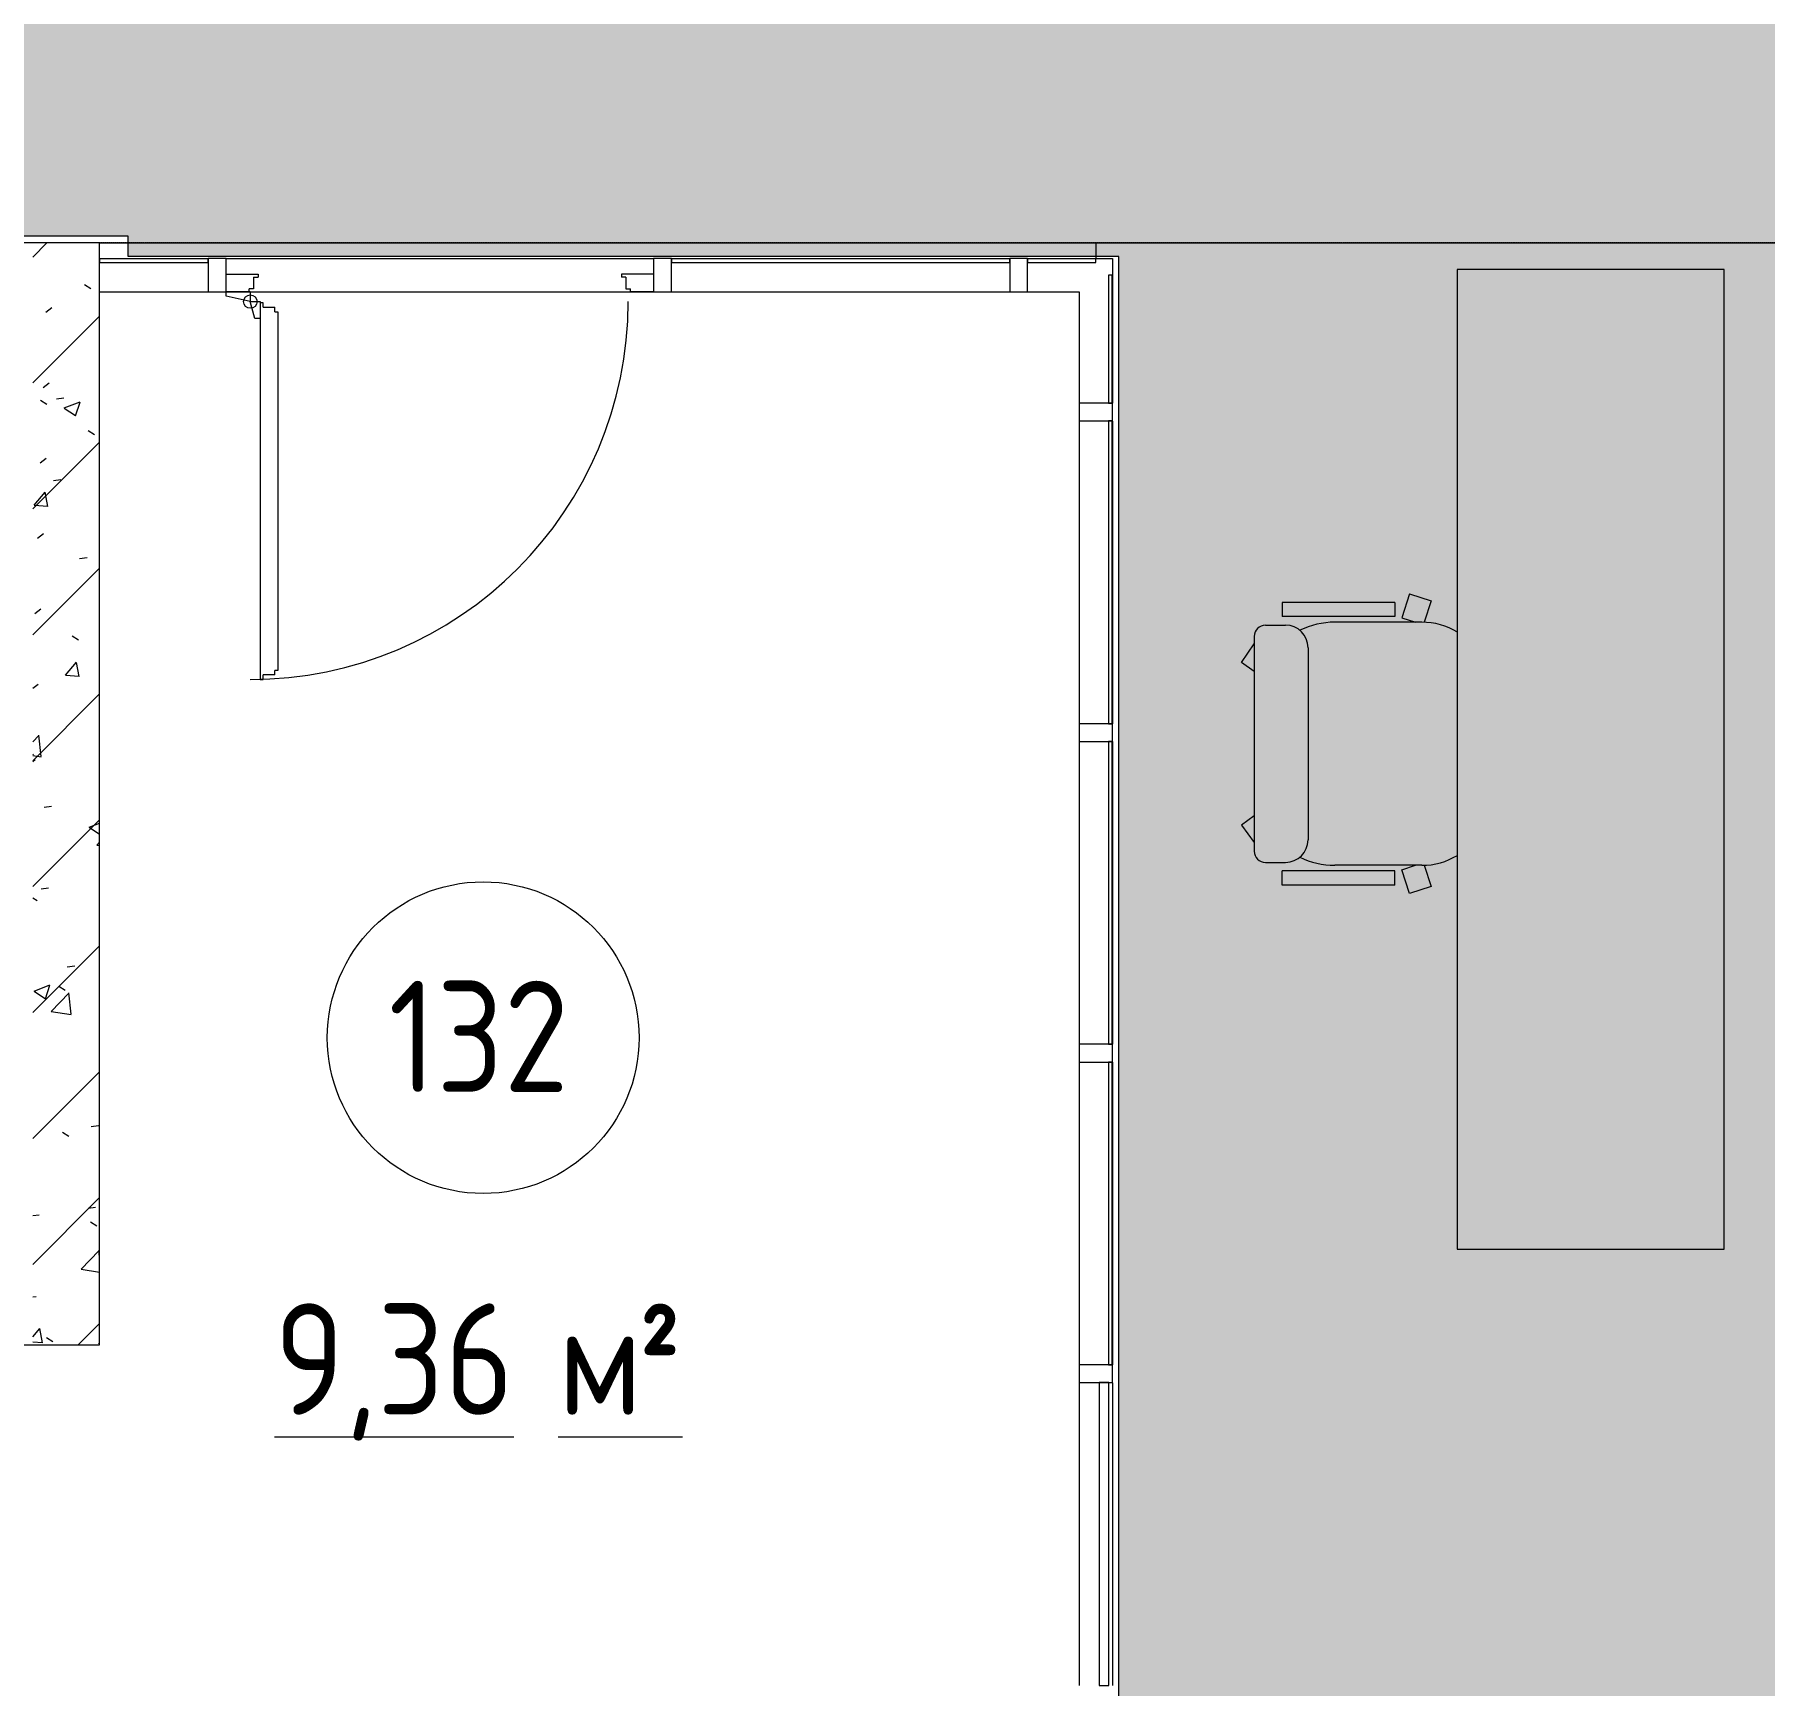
# Model space of a CAD drawing. Header units: millimetres. Extents: x -515342 to 330399, y -224905 to 507333.
# Drawn here: x -304569 to -300684, y -31984 to -28276 of the extents above; entities that cross this region are included whole.
import ezdxf

# ---------------------------------------------------------------- set-up
doc = ezdxf.new("R2010")
doc.units = ezdxf.units.MM
doc.linetypes.add('ASVP_Штриховая_ш3 п1_5', pattern=[4.5, 3, -1.5])
for name, color, linetype, lineweight in [('Витраж', 7, 'Continuous', 0), ('Двери', 7, 'Continuous', 0), ('Линии разделители', 7, 'ASVP_Штриховая_ш3 п1_5', 0), ('Марки помещений', 7, 'Continuous', 0), ('Мебель', 7, 'Continuous', 0), ('Панели витража', 7, 'Continuous', 0), ('Перекрытие', 7, 'Continuous', 0), ('Стены внутренние', 7, 'Continuous', 0), ('Стены перегородки', 7, 'Continuous', 0), ('экспертиза условные обозначения', 1, 'Continuous', 0)]:
    doc.layers.add(name, color=color, linetype=linetype, lineweight=lineweight)
doc.styles.add('GOST Common_1', font='', dxfattribs={"width": 0.9, "height": 250})
doc.styles.add('GOST Common_2', font='', dxfattribs={"width": 0.9, "height": 250})
doc.styles.get('GOST Common_1').set_extended_font_data('GOST Common')
doc.styles.get('GOST Common_2').set_extended_font_data('GOST Common')

# ---------------------------------------------------------------- blocks, each defined once
blk = doc.blocks.new('Стол-Прямоугольный - 2200х600 мм-9227830-О_АР_П_1_0_000_План 1 этажа')
at = {"layer": 'Мебель'}
for p, q in [((1100, 300), (-1100, 300)), ((-1100, 300), (-1100, -300)), ((1100, -300), (1100, 300)), ((-1100, -300), (1100, -300))]:
    blk.add_line(p, q, dxfattribs=at)
blk = doc.blocks.new('Стул-Администратор - Стул-Администратор-8849246-О_АР_П_1_0_000_План 1 этажа')
at = {"layer": 'Мебель'}
for p, q in [((-195.6, 101.6), (-179.9, 149.9)), ((-179.9, 149.9), (-132, 134.3)), ((-132.1, 129.5), (-132.1, -66.2)), ((414, 134.3), (461.9, 149.9)), ((414, 129.5), (414, -66.2)), ((461.9, 149.9), (477.6, 101.6)), ((-195.6, 101.6), (-142, 84.2)), ((-142, 84.2), (-132.1, 114.8)), ((424, 84.2), (414, 114.8)), ((477.6, 101.6), (424, 84.2)), ((-176.5, 68.4), (-176.5, -184.3)), ((-176.5, 68.4), (-144.6, 68.4)), ((-144.6, 68.4), (-144.6, -184.3)), ((426.2, 68.4), (426.2, -184.3)), ((458.5, 68.4), (426.2, 68.4)), ((458.5, 68.4), (458.5, -184.3)), ((-74.8, -126.3), (356.8, -126.3)), ((-176.5, -184.3), (-144.6, -184.3)), ((-125.5, -222.1), (-125.5, -177)), ((407.5, -222.1), (407.5, -177)), ((458.5, -184.3), (426.2, -184.3)), ((-100.3, -247.3), (382.2, -247.3)), ((-41.7, -275.7), (-83.8, -247.3)), ((-21.1, -247.3), (-41.7, -275.7)), ((303, -247.3), (323.6, -275.7)), ((323.6, -275.7), (362.7, -247.3))]:
    blk.add_line(p, q, dxfattribs=at)
for centre, radius, start, end in [((20.3, 129.5), 152.4, 148.5461, 180), ((261.6, 129.5), 152.4, 0, 31.4539), ((45.7, -66.2), 177.8, 180, 206.1658), ((236.2, -66.2), 177.8, 333.8316, 0), ((-74.8, -177), 50.7, 90, 180), ((356.8, -177), 50.7, 0, 90), ((-100.3, -222.1), 25.2, 180, 270), ((382.2, -222.1), 25.2, 270, 0)]:
    blk.add_arc(centre, radius, start, end, dxfattribs=at)
blk = doc.blocks.new('Панели_Витраж МП-500_Заполнение - АР_ПанельВитража_МП-500_1 сторона_Стекло триплекс_8мм-10044030-О_АР_П_1_0_000_План 1 этажа')
at = {"layer": 'Панели витража', "lineweight": 18}
for p, q in [((76.618, -28.5), (-76.618, -28.5)), ((-76.618, -28.5), (-76.618, -36.5)), ((-76.618, -36.5), (76.618, -36.5)), ((76.618, -36.5), (76.618, -28.5))]:
    blk.add_line(p, q, dxfattribs=at)
blk = doc.blocks.new('Прямоугольный импост - АР_Импост_МП-500_40х75-10414057-О_АР_П_1_0_000_План 1 этажа')
at = {"layer": 'Витраж'}
for p, q in [((72414.3, 6820), (72605, 6820)), ((72414.3, 6745), (72530, 6745))]:
    blk.add_line(p, q, dxfattribs=at)
blk = doc.blocks.new('Панели_Витраж МП-500_Заполнение - АР_ПанельВитража_МП-500_1 сторона_Стекло триплекс_8мм-10413807-О_АР_П_1_0_000_План 1 этажа')
at = {"layer": 'Панели витража', "lineweight": 18}
for p, q in [((122.1, -28.5), (-122.1, -28.5)), ((-122.1, -28.5), (-122.1, -36.5)), ((-122.1, -36.5), (122.1, -36.5)), ((122.1, -36.5), (122.1, -28.5))]:
    blk.add_line(p, q, dxfattribs=at)
blk = doc.blocks.new('Прямоугольный импост - АР_Импост_МП-500_40х75-10413806-О_АР_П_1_0_000_План 1 этажа')
at = {"layer": 'Витраж'}
for p, q in [((70330, 6820), (70574.3, 6820)), ((70330, 6745), (70574.3, 6745))]:
    blk.add_line(p, q, dxfattribs=at)
blk = doc.blocks.new('Прямоугольный импост - АР_Импост_МП-500_40х75-10044027-О_АР_П_1_0_000_План 1 этажа')
at = {"layer": 'Витраж', "lineweight": 18}
for p, q in [((-20, 37.5), (20, 37.5)), ((-20, -37.5), (-20, 37.5)), ((20, 37.5), (20, -37.5)), ((20, -37.5), (-20, -37.5))]:
    blk.add_line(p, q, dxfattribs=at)
blk = doc.blocks.new('ПанелиВитражаМП500_Дверь_Алюминиевая_1 полотно - АР_Дверь_МП-500_Средник_РучкаПрямая_Пр-10044032-О_АР_П_1_0_000_План 1 этажа')
at = {"layer": 'Двери', "lineweight": 18}
for p, q in [((-480, 2.5), (-408, 2.5)), ((-408, 2.5), (-408, -4.5)), ((408, 2.5), (408, -4.5)), ((480, 2.5), (408, 2.5)), ((-425.5, -37.5), (-480, -37.5)), ((-480, -47.5), (-480, -37.5)), ((-480, -37.5), (-428, -37.5)), ((-418, -30.5), (-428, -30.5)), ((-428, -37.5), (-428, -30.5)), ((-425.5, -37.5), (-425.5, -59.5)), ((-418, -4.5), (-418, -30.5)), ((-418, -4.5), (-408, -4.5)), ((418, -4.5), (408, -4.5)), ((418, -4.5), (418, -30.5)), ((418, -30.5), (428, -30.5)), ((428, -37.5), (428, -30.5)), ((480, -37.5), (428, -37.5)), ((-425.5, -59.5), (-480, -47.5)), ((-415.5, -97), (-425.5, -59.5)), ((-425.5, -59.5), (-403.5, -59.5)), ((-403.5, -59.5), (-403.5, -62)), ((-403.5, -62), (-403.5, -908)), ((-396.5, -62), (-403.5, -62)), ((-396.5, -72), (-396.5, -62)), ((-396.5, -72), (-370.5, -72)), ((-370.5, -82), (-370.5, -72)), ((-403.5, -97), (-415.5, -97)), ((-370.5, -82), (-363.5, -82)), ((-363.5, -82), (-363.5, -888)), ((-370.5, -898), (-370.5, -888)), ((-363.5, -888), (-370.5, -888)), ((-403.5, -908), (-396.5, -908)), ((-396.5, -908), (-396.5, -898)), ((-370.5, -898), (-396.5, -898))]:
    blk.add_line(p, q, dxfattribs=at)
blk.add_circle((-425.5, -59.5), 15, dxfattribs=at)
blk.add_arc((-425.5, -59.5), 848.5, 270, 360, dxfattribs=at)
blk = doc.blocks.new('Прямоугольный импост - АР_Импост_МП-500_40х75-10044028-О_АР_П_1_0_000_План 1 этажа')
at = {"layer": 'Витраж'}
for p, q in [((70614.3, 6820), (71574.3, 6820)), ((70614.3, 6745), (71574.3, 6745))]:
    blk.add_line(p, q, dxfattribs=at)
blk = doc.blocks.new('Панели_Витраж МП-500_Заполнение - АР_ПанельВитража_МП-500_1 сторона_Стекло триплекс_8мм-10044063-О_АР_П_1_0_000_План 1 этажа')
at = {"layer": 'Панели витража', "lineweight": 18}
for p, q in [((380, -28.5), (-380, -28.5)), ((-380, -28.5), (-380, -36.5)), ((-380, -36.5), (380, -36.5)), ((380, -36.5), (380, -28.5))]:
    blk.add_line(p, q, dxfattribs=at)
blk = doc.blocks.new('Прямоугольный импост - АР_Импост_МП-500_40х75-10044029-О_АР_П_1_0_000_План 1 этажа')
at = {"layer": 'Витраж'}
for p, q in [((71614.3, 6820), (72374.3, 6820)), ((71614.3, 6745), (72374.3, 6745))]:
    blk.add_line(p, q, dxfattribs=at)
blk = doc.blocks.new('Панели_Витраж МП-500_Заполнение - АР_ПанельВитража_МП-500_1 сторона_Стекло триплекс_8мм-10414059-О_АР_П_1_0_000_План 1 этажа')
at = {"layer": 'Панели витража', "lineweight": 18}
for p, q in [((143.8, -28.5), (-143.8, -28.5)), ((-143.8, -28.5), (-143.8, -36.5)), ((-143.8, -36.5), (143.8, -36.5)), ((143.8, -36.5), (143.8, -28.5))]:
    blk.add_line(p, q, dxfattribs=at)
blk = doc.blocks.new('Прямоугольный импост - АР_Импост_МП-500_40х75-10414058-О_АР_П_1_0_000_План 1 этажа')
at = {"layer": 'Витраж'}
for p, q in [((72605, 6820), (72605, 6494.9)), ((72530, 6745), (72530, 6494.9))]:
    blk.add_line(p, q, dxfattribs=at)
blk = doc.blocks.new('Прямоугольный импост - АР_Импост_МП-500_40х75-10043992-О_АР_П_1_0_000_План 1 этажа')
at = {"layer": 'Витраж', "lineweight": 18}
for p, q in [((-20, 37.5), (20, 37.5)), ((-20, -37.5), (-20, 37.5)), ((20, 37.5), (20, -37.5)), ((20, -37.5), (-20, -37.5))]:
    blk.add_line(p, q, dxfattribs=at)
blk = doc.blocks.new('Панели_Витраж МП-500_Заполнение - АР_ПанельВитража_МП-500_1 сторона_Стекло триплекс_8мм-10043996-О_АР_П_1_0_000_План 1 этажа')
at = {"layer": 'Панели витража', "lineweight": 18}
for p, q in [((340, -28.5), (-340, -28.5)), ((-340, -28.5), (-340, -36.5)), ((-340, -36.5), (340, -36.5)), ((340, -36.5), (340, -28.5))]:
    blk.add_line(p, q, dxfattribs=at)
blk = doc.blocks.new('Прямоугольный импост - АР_Импост_МП-500_40х75-10043993-О_АР_П_1_0_000_План 1 этажа')
at = {"layer": 'Витраж'}
for p, q in [((72530, 6454.9), (72530, 5774.9)), ((72605, 6454.9), (72605, 5774.9))]:
    blk.add_line(p, q, dxfattribs=at)
blk = doc.blocks.new('Панели_Витраж ТПТ75_Заполнение - АР_ПанельВитража_ТПТ75_Стекло многослойное огнестойкое_22мм-10043997-О_АР_П_1_0_000_План 1 этажа')
at = {"layer": 'Панели витража', "lineweight": 18}
for p, q in [((340, -7.5), (-340, -7.5)), ((-340, -7.5), (-340, -29.5)), ((-340, -29.5), (340, -29.5)), ((340, -29.5), (340, -7.5))]:
    blk.add_line(p, q, dxfattribs=at)
blk = doc.blocks.new('ASVP_Марка_Помещение_ДваЗначения - Номер Площадь-685795-О_АР_П_1_0_000_План 1 этажа')
at = {"layer": 'Марки помещений'}
blk.add_circle((0, 0), 3.5, dxfattribs=at)

msp = doc.modelspace()

# ---------------------------------------------------------------- hatches: boundary and pattern name
at = {"layer": 'Стены внутренние'}
h = msp.add_hatch(dxfattribs=at)
h.set_pattern_fill('FP_3', color=256, style=0, pattern_type=2)
h.set_pattern_definition([(45, (-374753.14, -35598.53), (-141.42136, 141.42136), [])])
h.paths.add_polyline_path([(-304573.1427, -31218.5894), (-304423.1427, -31218.5894), (-304423.1427, -28743.5295), (-304573.1427, -28743.5295), (-304573.1427, -31068.5894)])
h = msp.add_hatch(dxfattribs=at)
h.set_pattern_fill('FP_4', color=256, style=0, pattern_type=2)
h.set_pattern_definition([(50, (-374753.14, -35598.53), (364.3679, -31.8783), [38.1, -419.1]), (355, (-374753.14, -35598.53), (-70.4859, 382.1133), [30.48, -335.28]), (100.451, (-374722.78, -35601.2), (293.885, 350.2334), [32.38, -356.18]), (46.184, (-374753.14, -35496.93), (542.1585, -84.0858), [57.15, -628.65]), (96.636, (-374707.96, -35503.94), (474.805, 494.8554), [48.57, -534.27]), (351.184, (-374753.14, -35496.93), (474.81, 494.85), [45.72, -502.92]), (21, (-374702.34, -35522.33), (303.2285, -204.5305), [38.1, -419.1]), (326, (-374702.34, -35522.33), (123.6039, 368.376), [30.48, -335.28]), (71.451, (-374677.07, -35539.37), (426.8341, 163.8427), [32.38, -356.18]), (37.5, (-374753.14, -35598.53), (6.17665, 169.11015), [16.764, -314.452, 16.764, -323.596, -336.55]), (37.5, (-374753.14, -35598.53), (6.17665, 169.11015), [-671.576, 16.764, -319.786]), (7.5, (-374753.14, -35598.53), (133.63888, 200.3615), [16.764, -177.292, 16.764, -306.832, -128.27]), (7.5, (-374753.14, -35598.53), (133.63888, 200.3615), [-517.652, 16.764, -111.506]), (327.5, (-374866.43, -35598.53), (271.18182, -11.45836), [16.764, -110.236, 16.764, -379.476, -525.78]), (327.5, (-374866.43, -35598.53), (271.18182, -11.45836), [-523.24, 16.764, -509.016]), (317.5, (-374917.23, -35598.53), (296.2585, 50.85285), [16.764, -148.336, 16.764, -246.38, -373.38]), (317.5, (-374917.23, -35598.53), (296.2585, 50.85285), [-428.244, 16.764, -356.616])])
h.paths.add_polyline_path([(-304573.1427, -31218.5894), (-304423.1427, -31218.5894), (-304423.1427, -28743.5295), (-304573.1427, -28743.5295), (-304573.1427, -31068.5894)])
at = {"layer": 'экспертиза условные обозначения'}
h = msp.add_hatch(dxfattribs=at)
h.set_pattern_fill('GRASS', color=3, scale=24)
h.set_pattern_definition([(90, (-374753.14, -35598.53), (-431.0523, 431.0523), [114.3, -747.8046]), (45, (-374753.14, -35598.5), (-431.0523, 431.0523), [114.3, -495.3]), (135, (-374753.14, -35598.5), (-431.0523, -431.0523), [114.3, -495.3])])
h.paths.add_polyline_path([(-318658.1427, -27198.5295), (-318308.1427, -27198.5295), (-318308.1427, -26598.5295), (-273318.1427, -26598.5295), (-273318.1427, -29013.5295), (-276943.1427, -29013.5295), (-276943.1427, -29403.5295), (-276173.1427, -29403.5295), (-276173.1427, -32473.5894), (-279060.6037, -32473.5894), (-279032.2134, -29003.5295), (-283878.1427, -29003.5295), (-283878.1427, -32198.5894), (-285248.1427, -32198.5894), (-285248.1427, -29003.5295), (-289153.1427, -29003.5295), (-289153.1427, -28753.7894), (-293372.3527, -28753.7894), (-293372.3527, -32613.5894), (-302134.3783, -32622.5978), (-302134.3783, -28774.0894), (-304358.8783, -28774.0894), (-304358.8783, -28728.5894), (-318308.1427, -28728.5894), (-318308.1427, -28598.5295), (-318658.1427, -28598.5295)])

# ---------------------------------------------------------------- linework, layer by layer
at = {"layer": 'Линии разделители'}
msp.add_line((-293388.1427, -28743.5295), (-304423.1427, -28743.5295), dxfattribs=at)
at = {"layer": 'Перекрытие'}
for p, q in [((-304423.1427, -28743.5295), (-293388.1427, -28743.5295)), ((-302185.6423, -28743.5295), (-302185.6423, -28778.5295))]:
    msp.add_line(p, q, dxfattribs=at)
at = {"layer": 'Стены перегородки'}
for p, q in [((-304423.1427, -28743.5295), (-305423.1427, -28743.5295)), ((-304423.1427, -31218.5894), (-304423.1427, -28743.5295)), ((-305023.1427, -31218.5894), (-304423.1427, -31218.5894))]:
    msp.add_line(p, q, dxfattribs=at)
at = {"layer": 'экспертиза условные обозначения', "color": 3}
msp.add_lwpolyline([(-318308.1427, -26598.5295), (-273318.1427, -26598.5295), (-273318.1427, -29013.5295), (-276943.1427, -29013.5295), (-276943.1427, -29403.5295), (-276173.1427, -29403.5295), (-276173.1427, -32473.5894), (-279060.6037, -32473.5894), (-279032.2134, -29003.5295), (-283878.1427, -29003.5295), (-283878.1427, -32198.5894), (-285248.1427, -32198.5894), (-285248.1427, -29003.5295), (-289153.1427, -29003.5295), (-289153.1427, -28753.7894), (-293372.3527, -28753.7894), (-293372.3527, -32613.5894), (-302134.3783, -32622.5978), (-302134.3783, -28774.0894), (-304358.8783, -28774.0894), (-304358.8783, -28728.5894), (-318308.1427, -28728.5894)], dxfattribs=at)

# ---------------------------------------------------------------- block references
at = {"layer": 'Витраж'}
for name, p in [('Прямоугольный импост - АР_Импост_МП-500_40х75-10413806-О_АР_П_1_0_000_План 1 этажа', (-374753.1427, -35598.5295)), ('Прямоугольный импост - АР_Импост_МП-500_40х75-10044028-О_АР_П_1_0_000_План 1 этажа', (-374753.1427, -35598.5295)), ('Прямоугольный импост - АР_Импост_МП-500_40х75-10044029-О_АР_П_1_0_000_План 1 этажа', (-374753.1427, -35598.5295)), ('Прямоугольный импост - АР_Импост_МП-500_40х75-10414057-О_АР_П_1_0_000_План 1 этажа', (-374753.1427, -35598.5295)), ('Прямоугольный импост - АР_Импост_МП-500_40х75-10414058-О_АР_П_1_0_000_План 1 этажа', (-374753.1427, -35598.5295)), ('Прямоугольный импост - АР_Импост_МП-500_40х75-10043993-О_АР_П_1_0_000_План 1 этажа', (-374753.1427, -35598.5295)), ('Прямоугольный импост - АР_Импост_МП-500_40х75-10043993-О_АР_П_1_0_000_План 1 этажа', (-374753.1427, -36318.5295)), ('Прямоугольный импост - АР_Импост_МП-500_40х75-10043993-О_АР_П_1_0_000_План 1 этажа', (-374753.1427, -37038.5295)), ('Прямоугольный импост - АР_Импост_МП-500_40х75-10043993-О_АР_П_1_0_000_План 1 этажа', (-374753.1427, -37758.5295))]:
    msp.add_blockref(name, p, dxfattribs=at)
at = {"layer": 'Витраж', "extrusion": (0, 0, -1)}
for p in [(304158.8783, -28816.0295), (303158.8783, -28816.0295), (302358.8783, -28816.0295)]:
    msp.add_blockref('Прямоугольный импост - АР_Импост_МП-500_40х75-10044027-О_АР_П_1_0_000_План 1 этажа', p, dxfattribs=at)
at = {"layer": 'Витраж', "extrusion": (0, 0, -1), "rotation": 90.00000000000026}
for p in [(302185.6423, -29123.5894), (302185.6423, -29843.5894), (302185.6423, -30563.5894), (302185.6423, -31283.5894)]:
    msp.add_blockref('Прямоугольный импост - АР_Импост_МП-500_40х75-10043992-О_АР_П_1_0_000_План 1 этажа', p, dxfattribs=at)
at = {"layer": 'Двери'}
msp.add_blockref('ПанелиВитражаМП500_Дверь_Алюминиевая_1 полотно - АР_Дверь_МП-500_Средник_РучкаПрямая_Пр-10044032-О_АР_П_1_0_000_План 1 этажа', (-303658.8783, -28816.0295), dxfattribs=at)
at = {"layer": 'Марки помещений', "xscale": 99.99999999999993, "yscale": 99.99999999999993, "zscale": 99.99999999999993}
msp.add_blockref('ASVP_Марка_Помещение_ДваЗначения - Номер Площадь-685795-О_АР_П_1_0_000_План 1 этажа', (-303561.4533, -30528.7022), dxfattribs=at)
at = {"layer": 'Мебель'}
for name, p, rotation in [('Стол-Прямоугольный - 2200х600 мм-9227830-О_АР_П_1_0_000_План 1 этажа', (-301074.4794, -29903.5894), 89.99999999999973), ('Стул-Администратор - Стул-Администратор-8849246-О_АР_П_1_0_000_План 1 этажа', (-301582.8242, -29727.5986), 270.0000000000002)]:
    msp.add_blockref(name, p, dxfattribs=dict(at, rotation=rotation))
at = {"layer": 'Панели витража'}
for name, p, rotation in [('Панели_Витраж МП-500_Заполнение - АР_ПанельВитража_МП-500_1 сторона_Стекло триплекс_8мм-10413807-О_АР_П_1_0_000_План 1 этажа', (-304301.0105, -28816.0295), 180), ('Панели_Витраж МП-500_Заполнение - АР_ПанельВитража_МП-500_1 сторона_Стекло триплекс_8мм-10044063-О_АР_П_1_0_000_План 1 этажа', (-302758.8783, -28816.0295), 180), ('Панели_Витраж МП-500_Заполнение - АР_ПанельВитража_МП-500_1 сторона_Стекло триплекс_8мм-10044030-О_АР_П_1_0_000_План 1 этажа', (-302262.2603, -28816.0295), 180), ('Панели_Витраж МП-500_Заполнение - АР_ПанельВитража_МП-500_1 сторона_Стекло триплекс_8мм-10414059-О_АР_П_1_0_000_План 1 этажа', (-302185.6423, -28959.8095), 89.99999999999977), ('Панели_Витраж МП-500_Заполнение - АР_ПанельВитража_МП-500_1 сторона_Стекло триплекс_8мм-10043996-О_АР_П_1_0_000_План 1 этажа', (-302185.6423, -29483.5894), 89.99999999999977), ('Панели_Витраж МП-500_Заполнение - АР_ПанельВитража_МП-500_1 сторона_Стекло триплекс_8мм-10043996-О_АР_П_1_0_000_План 1 этажа', (-302185.6423, -30203.5894), 89.99999999999977), ('Панели_Витраж МП-500_Заполнение - АР_ПанельВитража_МП-500_1 сторона_Стекло триплекс_8мм-10043996-О_АР_П_1_0_000_План 1 этажа', (-302185.6423, -30923.5894), 89.99999999999977), ('Панели_Витраж ТПТ75_Заполнение - АР_ПанельВитража_ТПТ75_Стекло многослойное огнестойкое_22мм-10043997-О_АР_П_1_0_000_План 1 этажа', (-302185.6423, -31643.5894), 89.99999999999977)]:
    msp.add_blockref(name, p, dxfattribs=dict(at, rotation=rotation))

# ---------------------------------------------------------------- texts
at = {"layer": 'Марки помещений', "char_height": 250, "attachment_point": 1}
for s, insert, width, style in [('132', (-303773.8606, -30400.9771), 526.708687, 'GOST Common_1'), ('\\L9,36 ', (-304030.3468, -31125.5076), 772.025062, 'GOST Common_1'), ('\\L\\fGOST Common|b0|i0|c238|p34|;\\W.9;\\L²', (-303214.7687, -31125.5076), 165.949312, 'GOST Common_2'), ('\\L\\fGOST Common|b0|i0|c204|p34|;\\W.9;\\Lм', (-303393.3624, -31125.5076), 216.455625, 'GOST Common_1')]:
    msp.add_mtext(s, dxfattribs=dict(at, insert=insert, width=width, style=style))

doc.saveas('drawing.dxf')
